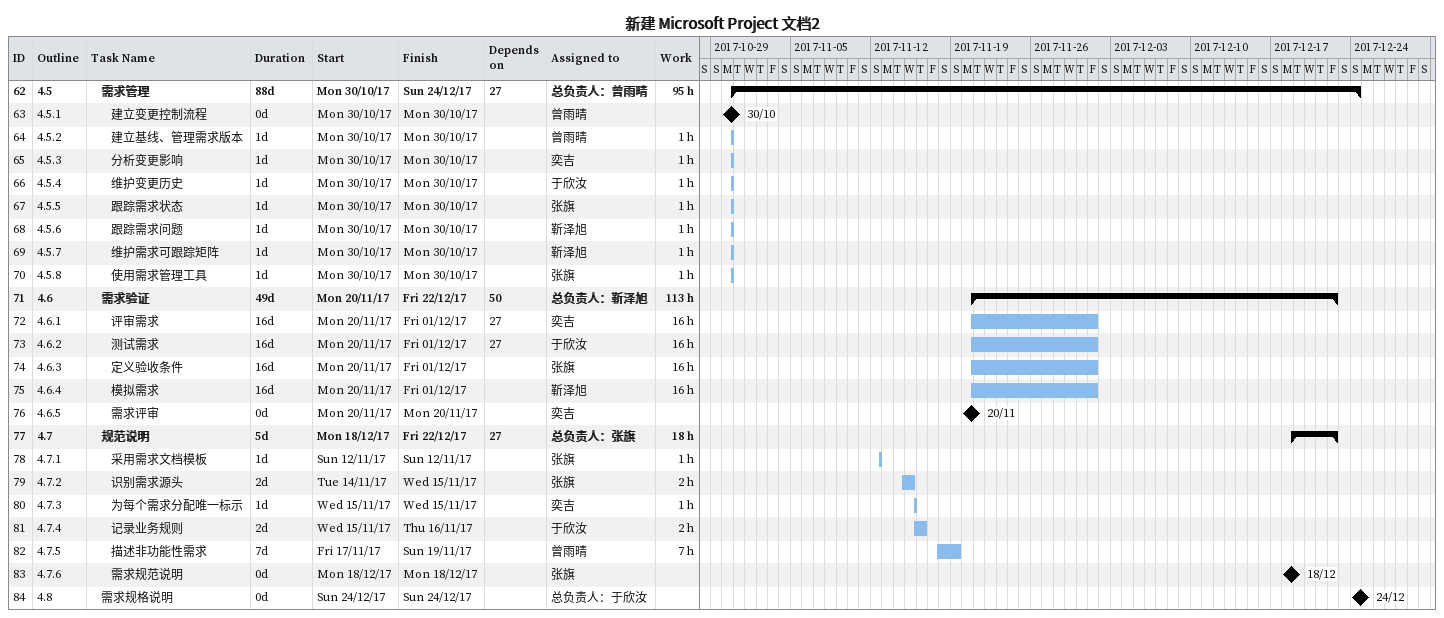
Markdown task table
新建 Microsoft Project 文档2

| ID | WBS | Task | Duration | Start | Finish | Predecessors | Resources | Work (h) |
|---|---|---|---|---|---|---|---|---|
| 62 | 4.5 | **需求管理** | 88d | 2017-10-30 | 2017-12-24 | 27 | 总负责人：曾雨晴 | 95 |
| 63 | 4.5.1 | 建立变更控制流程 | 0d | 2017-10-30 | 2017-10-30 |  | 曾雨晴 |  |
| 64 | 4.5.2 | 建立基线、管理需求版本 | 1d | 2017-10-30 | 2017-10-30 |  | 曾雨晴 | 1 |
| 65 | 4.5.3 | 分析变更影响 | 1d | 2017-10-30 | 2017-10-30 |  | 奕吉 | 1 |
| 66 | 4.5.4 | 维护变更历史 | 1d | 2017-10-30 | 2017-10-30 |  | 于欣汝 | 1 |
| 67 | 4.5.5 | 跟踪需求状态 | 1d | 2017-10-30 | 2017-10-30 |  | 张旗 | 1 |
| 68 | 4.5.6 | 跟踪需求问题 | 1d | 2017-10-30 | 2017-10-30 |  | 靳泽旭 | 1 |
| 69 | 4.5.7 | 维护需求可跟踪矩阵 | 1d | 2017-10-30 | 2017-10-30 |  | 靳泽旭 | 1 |
| 70 | 4.5.8 | 使用需求管理工具 | 1d | 2017-10-30 | 2017-10-30 |  | 张旗 | 1 |
| 71 | 4.6 | **需求验证** | 49d | 2017-11-20 | 2017-12-22 | 50 | 总负责人：靳泽旭 | 113 |
| 72 | 4.6.1 | 评审需求 | 16d | 2017-11-20 | 2017-12-01 | 27 | 奕吉 | 16 |
| 73 | 4.6.2 | 测试需求 | 16d | 2017-11-20 | 2017-12-01 | 27 | 于欣汝 | 16 |
| 74 | 4.6.3 | 定义验收条件 | 16d | 2017-11-20 | 2017-12-01 |  | 张旗 | 16 |
| 75 | 4.6.4 | 模拟需求 | 16d | 2017-11-20 | 2017-12-01 |  | 靳泽旭 | 16 |
| 76 | 4.6.5 | 需求评审 | 0d | 2017-11-20 | 2017-11-20 |  | 奕吉 |  |
| 77 | 4.7 | **规范说明** | 5d | 2017-12-18 | 2017-12-22 | 27 | 总负责人：张旗 | 18 |
| 78 | 4.7.1 | 采用需求文档模板 | 1d | 2017-11-12 | 2017-11-12 |  | 张旗 | 1 |
| 79 | 4.7.2 | 识别需求源头 | 2d | 2017-11-14 | 2017-11-15 |  | 张旗 | 2 |
| 80 | 4.7.3 | 为每个需求分配唯一标示 | 1d | 2017-11-15 | 2017-11-15 |  | 奕吉 | 1 |
| 81 | 4.7.4 | 记录业务规则 | 2d | 2017-11-15 | 2017-11-16 |  | 于欣汝 | 2 |
| 82 | 4.7.5 | 描述非功能性需求 | 7d | 2017-11-17 | 2017-11-19 |  | 曾雨晴 | 7 |
| 83 | 4.7.6 | 需求规范说明 | 0d | 2017-12-18 | 2017-12-18 |  | 张旗 |  |
| 84 | 4.8 | 需求规格说明 | 0d | 2017-12-24 | 2017-12-24 |  | 总负责人：于欣汝 |  |
